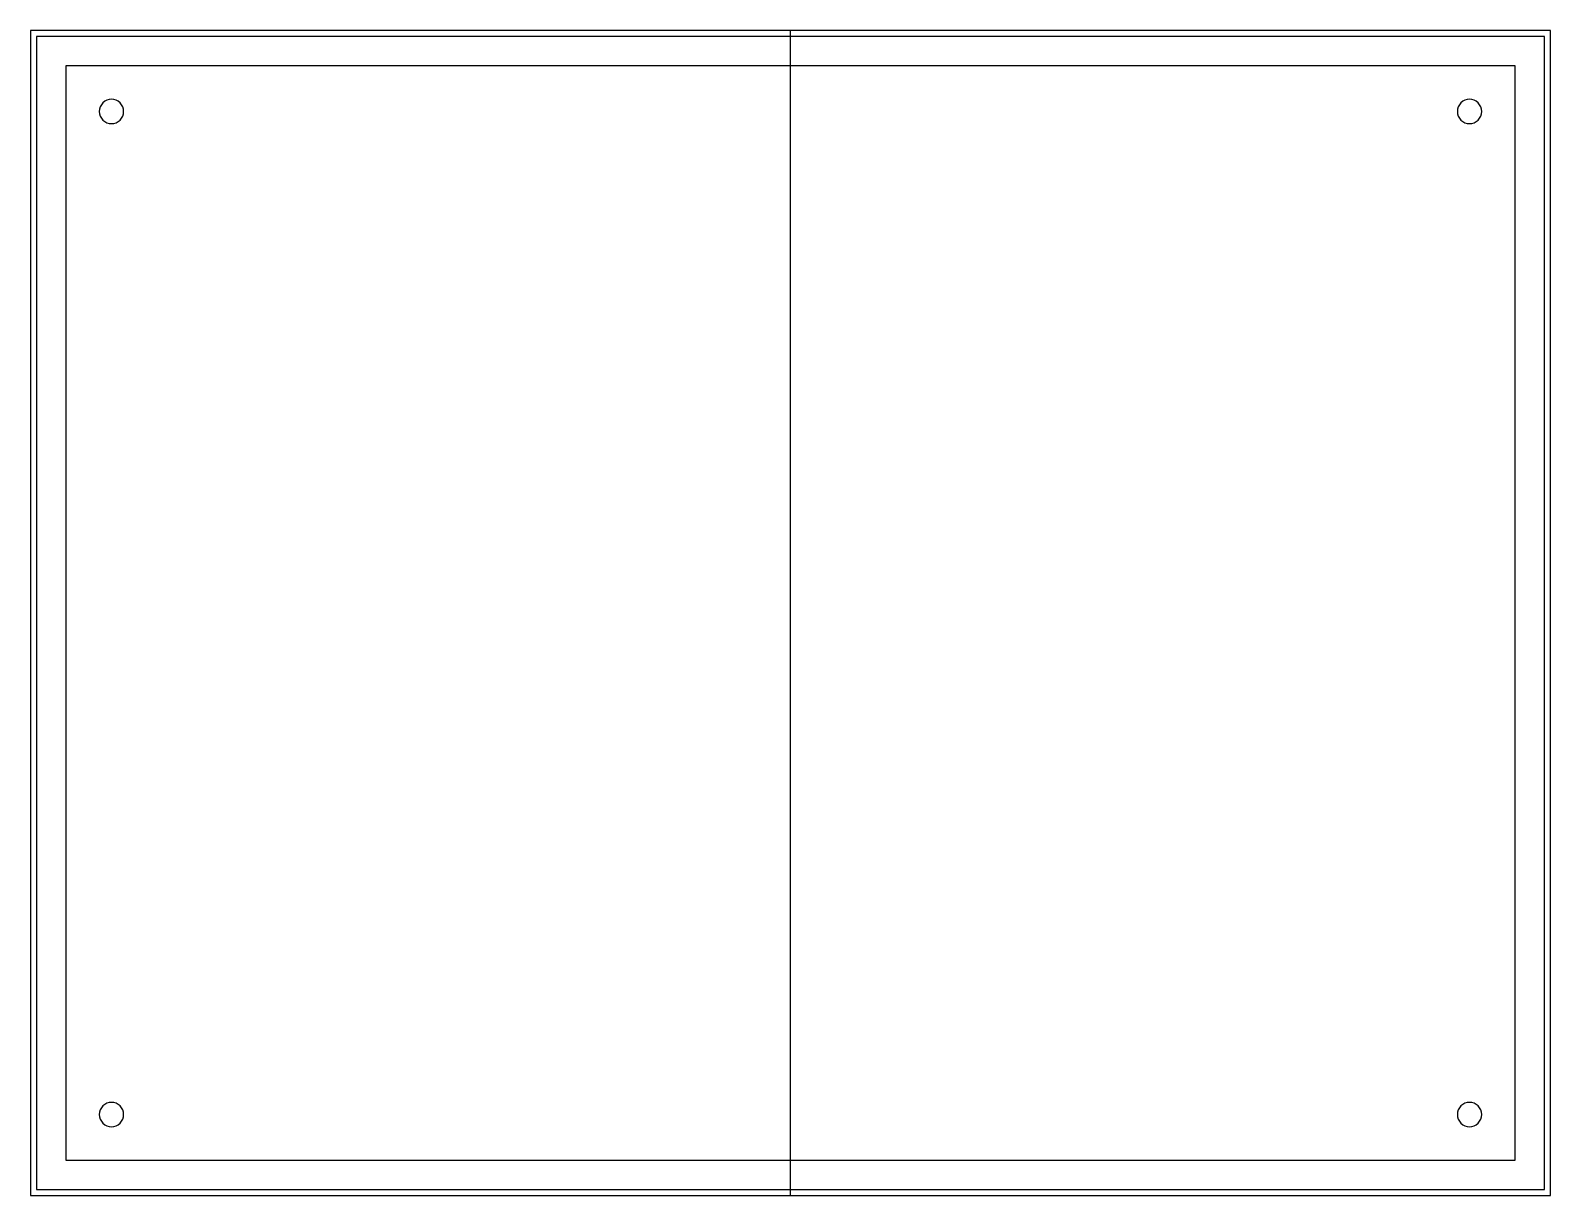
# Model space of a CAD drawing. Header units: millimetres. Extents: x 165 to 3165, y 158 to 2458.
import ezdxf

# ---------------------------------------------------------------- set-up
doc = ezdxf.new("R2010")
doc.units = ezdxf.units.MM
for name, color, linetype in [('ARTWORK_PRINT', 5, 'Continuous'), ('CENTER_REFERENCE', 8, 'Continuous'), ('HARDWARE_REFERENCE', 8, 'Continuous'), ('SAFE_REFERENCE', 8, 'Continuous'), ('SEAM_REFERENCE', 8, 'Continuous')]:
    doc.layers.add(name, color=color, linetype=linetype)

msp = doc.modelspace()

# ---------------------------------------------------------------- linework, layer by layer
at = {"layer": 'ARTWORK_PRINT'}
msp.add_lwpolyline([(165, 158), (3165, 158), (3165, 2458), (165, 2458)], close=True, dxfattribs=at)
at = {"layer": 'CENTER_REFERENCE'}
msp.add_lwpolyline([(1665, 158), (1665, 2458)], dxfattribs=at)
at = {"layer": 'HARDWARE_REFERENCE'}
for points in [[(349, 2298), (348.5, 2302.7), (347.2, 2307.2), (345, 2311.3), (342, 2315), (338.3, 2318), (334.2, 2320.2), (329.7, 2321.5), (325, 2322), (320.3, 2321.5), (315.8, 2320.2), (311.7, 2318), (308, 2315), (305, 2311.3), (302.8, 2307.2), (301.5, 2302.7), (301, 2298), (301.5, 2293.3), (302.8, 2288.8), (305, 2284.7), (308, 2281), (311.7, 2278), (315.8, 2275.8), (320.3, 2274.5), (325, 2274), (329.7, 2274.5), (334.2, 2275.8), (338.3, 2278), (342, 2281), (345, 2284.7), (347.2, 2288.8), (348.5, 2293.3)], [(3029, 2298), (3028.5, 2302.7), (3027.2, 2307.2), (3025, 2311.3), (3022, 2315), (3018.3, 2318), (3014.2, 2320.2), (3009.7, 2321.5), (3005, 2322), (3000.3, 2321.5), (2995.8, 2320.2), (2991.7, 2318), (2988, 2315), (2985, 2311.3), (2982.8, 2307.2), (2981.5, 2302.7), (2981, 2298), (2981.5, 2293.3), (2982.8, 2288.8), (2985, 2284.7), (2988, 2281), (2991.7, 2278), (2995.8, 2275.8), (3000.3, 2274.5), (3005, 2274), (3009.7, 2274.5), (3014.2, 2275.8), (3018.3, 2278), (3022, 2281), (3025, 2284.7), (3027.2, 2288.8), (3028.5, 2293.3)], [(349, 318), (348.5, 322.7), (347.2, 327.2), (345, 331.3), (342, 335), (338.3, 338), (334.2, 340.2), (329.7, 341.5), (325, 342), (320.3, 341.5), (315.8, 340.2), (311.7, 338), (308, 335), (305, 331.3), (302.8, 327.2), (301.5, 322.7), (301, 318), (301.5, 313.3), (302.8, 308.8), (305, 304.7), (308, 301), (311.7, 298), (315.8, 295.8), (320.3, 294.5), (325, 294), (329.7, 294.5), (334.2, 295.8), (338.3, 298), (342, 301), (345, 304.7), (347.2, 308.8), (348.5, 313.3)], [(3029, 318), (3028.5, 322.7), (3027.2, 327.2), (3025, 331.3), (3022, 335), (3018.3, 338), (3014.2, 340.2), (3009.7, 341.5), (3005, 342), (3000.3, 341.5), (2995.8, 340.2), (2991.7, 338), (2988, 335), (2985, 331.3), (2982.8, 327.2), (2981.5, 322.7), (2981, 318), (2981.5, 313.3), (2982.8, 308.8), (2985, 304.7), (2988, 301), (2991.7, 298), (2995.8, 295.8), (3000.3, 294.5), (3005, 294), (3009.7, 294.5), (3014.2, 295.8), (3018.3, 298), (3022, 301), (3025, 304.7), (3027.2, 308.8), (3028.5, 313.3)]]:
    msp.add_lwpolyline(points, close=True, dxfattribs=at)
at = {"layer": 'SAFE_REFERENCE'}
msp.add_lwpolyline([(177, 170), (3153, 170), (3153, 2446), (177, 2446)], close=True, dxfattribs=at)
at = {"layer": 'SEAM_REFERENCE'}
msp.add_lwpolyline([(235, 228), (3095, 228), (3095, 2388), (235, 2388)], close=True, dxfattribs=at)

doc.saveas('drawing.dxf')
